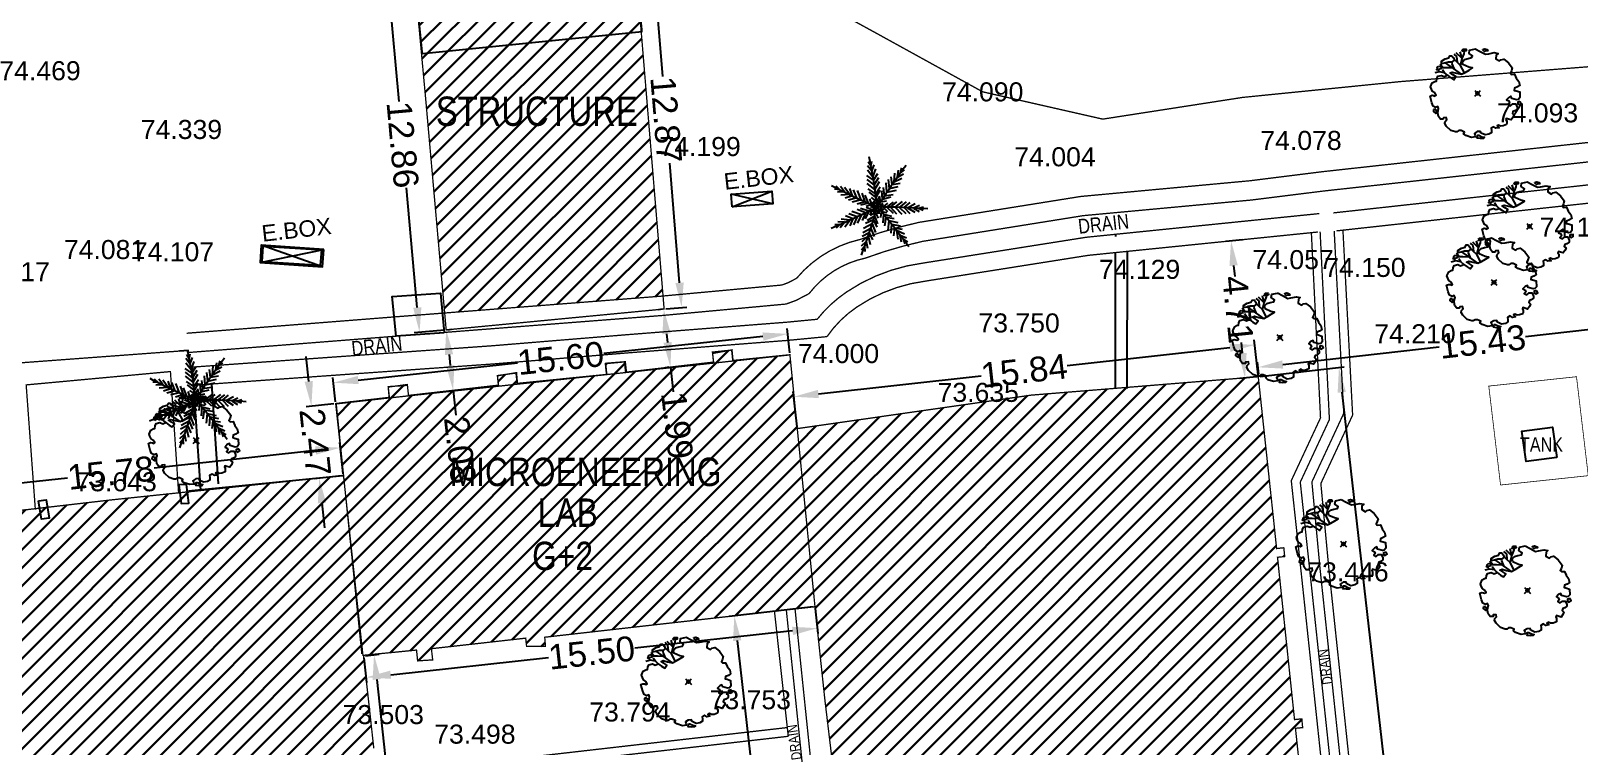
# Model space of a CAD drawing. Header units: inches. Extents: x 1254 to 1542, y 933 to 1230.
# Drawn here: x 1360.9 to 1413.7, y 1140.3 to 1164.8 of the extents above; entities that cross this region are included whole.
import ezdxf
from ezdxf.enums import TextEntityAlignment as Align

# ---------------------------------------------------------------- set-up
doc = ezdxf.new("R2010")
doc.units = ezdxf.units.IN
doc.header["$MEASUREMENT"] = 0
doc.header["$PDMODE"] = 35
doc.header["$PDSIZE"] = 0.1
doc.linetypes.add('HIDDEN', pattern=[0.375, 0.25, -0.125])
for name, color, linetype in [('bldg.', 1, 'Continuous'), ('comp. wall', 7, 'Continuous'), ('dimeantion', 140, 'Continuous'), ('DRAIN (S.W)', 130, 'HIDDEN'), ('HACH BLDG.', 182, 'Continuous'), ('LEVEL', 171, 'Continuous'), ('road', 252, 'Continuous'), ('STR H', 251, 'Continuous'), ('structure', 200, 'Continuous'), ('TANK', 251, 'Continuous'), ('text', 7, 'Continuous'), ('TREE', 3, 'Continuous')]:
    doc.layers.add(name, color=color, linetype=linetype)
doc.layers.add('Electric box', color=10, linetype='Continuous', lineweight=25)
doc.layers.add('SHED', color=171, linetype='HIDDEN', lineweight=20)
doc.styles.get("Standard").update_dxf_attribs({"font": 'arial.ttf'})
doc.styles.add('style2', font='arial.ttf')
doc.dimstyles.get("Standard").update_dxf_attribs({"dimtxt": 0.85, "dimasz": 0.85, "dimexe": 0.18, "dimexo": 0.0625, "dimgap": 0.09, "dimtad": 0, "dimzin": 0, "dimdsep": 46, "dimtxsty": 'Standard', "dimcen": 0.09, "dimclrd": 5, "dimclre": 5, "dimclrt": 6, "dimadec": 0, "dimazin": 0, "dimtfac": 1, "dimtofl": 0, "dimtmove": 0, "dimatfit": 3, "dimfxl": 0, "dimtolj": 1, "dimtzin": 0, "dimarcsym": 0})
pattern_1 = [(45, (467.107, 39.5311), (-0.30935922, 0.30935922), [])]

# ---------------------------------------------------------------- blocks, each defined once
blk = doc.blocks.new('PV07')
at = {"layer": 'TREE'}
for p, q in [((-2.82, 3.26), (-2.85, 3.45)), ((-2.29, 4.05), (-2.6, 4.31)), ((-2.26, 3.42), (-2.6, 3.73)), ((-1.71, 3.82), (-2.35, 4.45)), ((-2.23, 3.42), (-2.29, 4.05)), ((-1.89, 3.07), (-2.26, 3.42)), ((-1.71, 3.82), (-1.92, 4.59)), ((-1.89, 3.07), (-1.71, 3.82)), ((-1.71, 3.82), (-1.49, 4.36)), ((-1.49, 4.36), (-1.44, 4.64)), ((-4.2, 2.36), (-4.71, 2.24)), ((-4.2, 2.36), (-4.43, 2.61)), ((-3.65, 2.27), (-4.2, 2.36)), ((-3.83, 2.82), (-4.14, 3.22)), ((-3.83, 2.82), (-4.03, 2.79)), ((-3.65, 2.27), (-3.89, 2.59)), ((-3.43, 2.82), (-3.83, 2.82)), ((-3.34, 1.98), (-3.65, 2.27)), ((-1.77, 2.1), (-3.56, 3.36)), ((-2.75, 2.79), (-3.43, 2.82)), ((-2.56, 2.65), (-2.82, 3.26)), ((-1.46, 2.24), (-1.89, 3.07)), ((0, 0), (-0.2, 0)), ((0, 0), (0, 0.2)), ((0, 0), (0, -0.2)), ((0, 0), (0.2, 0))]:
    blk.add_line(p, q, dxfattribs=at)
at = {"layer": 'TREE', "flags": 128}
for points in [[(0.39, -4.4), (0.29, -4.2), (-0.04, -4.23), (-0.35, -4.43), (-0.26, -4.66), (-0.23, -4.8), (-0.69, -4.86), (-1.31, -4.66), (-1.55, -4.46), (-1.46, -4.29), (-1.83, -4.12), (-2.08, -4.12), (-2.29, -4.26), (-2.45, -4.26), (-2.97, -4.09), (-3.46, -3.63), (-3.62, -3.31), (-3.59, -3.11), (-3.4, -2.91), (-3.46, -2.68), (-3.77, -2.71), (-3.8, -2.86), (-4.11, -2.86), (-4.33, -2.57), (-4.39, -2.2), (-4.36, -1.88), (-4.3, -1.68), (-4.39, -1.45), (-4.63, -1.57), (-4.91, -1.42), (-5.06, -1.05), (-5.25, -0.31), (-5.03, -0.22), (-4.85, -0.25), (-4.73, -0.31), (-4.57, -0.22), (-4.73, 0.04), (-4.97, 0.21), (-5.1, 0.47), (-5.19, 0.72), (-5, 1.15), (-4.73, 1.3), (-4.54, 1.35), (-4.51, 1.61), (-4.39, 1.87), (-3.99, 1.98), (-3.68, 1.84), (-3.34, 1.98), (-2.97, 1.7), (-2.63, 1.5), (-2.39, 1.84), (-2.72, 2.04), (-3.03, 2.24), (-2.79, 2.33), (-2.32, 2.21), (-1.77, 2.1), (-1.37, 2.3), (-0.94, 2.56), (-0.57, 2.79), (-0.97, 2.87), (-1.62, 3.16), (-1.68, 3.47), (-1.43, 3.73), (-1.06, 3.85), (-0.66, 3.93), (-0.57, 4.13), (-0.94, 4.39), (-0.88, 4.76), (-0.24, 4.9)], [(-2.84, 4.14), (-2.69, 3.93), (-2.56, 3.68), (-2.85, 3.45), (-3.25, 3.45), (-3.53, 3.36), (-3.99, 3.25), (-3.99, 3.53), (-3.59, 3.79), (-3.19, 3.9), (-3.06, 4.13), (-2.84, 4.14)], [(-1.73, 4.72), (-1.58, 4.88), (-1.27, 4.88), (-1.25, 4.7), (-1.44, 4.64), (-1.68, 4.63), (-1.72, 4.71)], [(-0.26, 4.91), (0.29, 4.62), (0.88, 4.31), (1.22, 4.36), (1.83, 4.48), (2.26, 4.39), (2.05, 4.22), (2.02, 3.79), (2.02, 3.79), (2.42, 3.56), (2.57, 3.7), (2.88, 3.76), (3.4, 3.36), (3.83, 2.79), (3.74, 2.47), (3.62, 2.21), (3.74, 2.07), (4.08, 2.1), (4.27, 1.67), (4.54, 1.3), (4.64, 0.87), (4.39, 0.7), (4.08, 0.58), (4.05, 0.32), (4.24, 0.27), (4.64, 0.15), (4.67, -0.48), (4.51, -0.68), (4.3, -0.71), (3.77, -0.56), (3.68, -0.33), (3.43, -0.45), (3.19, -0.71), (3.43, -0.85), (3.5, -1.05), (3.34, -1.22), (3.62, -1.37), (3.87, -1.17), (4.17, -1.17), (4.36, -1.51), (4.36, -1.74), (4.11, -1.94), (3.9, -2), (3.83, -2.23), (4.02, -2.4), (3.9, -2.66), (3.71, -2.94), (3.4, -2.86), (3.19, -2.77), (3.13, -2.91), (3.22, -3.09), (3.22, -3.29), (3.19, -3.46), (2.82, -3.6), (2.54, -3.63), (2.29, -3.51), (2.14, -3.6), (2.36, -3.8), (2.02, -3.86), (1.77, -3.69), (1.49, -3.86), (1.52, -4.09), (1.52, -4.37), (1.25, -4.52), (0.82, -4.6), (0.39, -4.4)], [(0.57, 4.88), (0.79, 4.91), (1.06, 4.82), (1.12, 4.68), (0.94, 4.68), (0.75, 4.62), (0.6, 4.74), (0.57, 4.88)], [(-4.26, 2.99), (-3.99, 2.9), (-4.05, 2.7), (-4.3, 2.64), (-4.51, 2.59), (-4.45, 2.76), (-4.42, 2.87), (-4.26, 2.99)], [(4.7, -0.91), (4.42, -0.97), (4.42, -1.17), (4.6, -1.28), (4.82, -1.14), (4.7, -0.91)], [(-4.85, -1.8), (-4.88, -2), (-4.6, -2.23), (-4.51, -1.91), (-4.66, -1.8), (-4.85, -1.8)], [(0.14, -4.63), (0.45, -4.8), (0.75, -4.86), (0.63, -4.98), (0.29, -5), (-0.05, -4.96), (-0.01, -4.83), (0.02, -4.63), (0.14, -4.63)]]:
    blk.add_lwpolyline(points, dxfattribs=at)
at = {"layer": 'TREE'}
blk.add_point((0, 0), dxfattribs=at)
blk = doc.blocks.new('TREE12')
at = {"layer": 'TREE', "xscale": 99.88372093023256, "yscale": 99.88372093023256, "zscale": 99.88372093023256}
blk.add_blockref('PV07', (411, 285), dxfattribs=at)
blk = doc.blocks.new('palm tree')
at = {"layer": 'TREE'}
for p, q in [((23.735, 0.411), (23.569, 0.579)), ((23.688, 0.581), (23.582, 0.725)), ((23.685, 0.584), (23.693, 0.763)), ((23.74, 0.417), (23.785, 0.649)), ((24.654, 0.334), (24.652, 0.571)), ((24.734, 0.487), (24.864, 0.61)), ((24.738, 0.489), (24.762, 0.666)), ((23.804, 0.214), (23.581, 0.427)), ((23.836, 0.109), (23.591, 0.241)), ((23.883, -0.048), (23.616, 0.109)), ((23.804, 0.214), (23.871, 0.515)), ((23.836, 0.109), (23.954, 0.356)), ((23.883, -0.048), (24.006, 0.231)), ((23.929, -0.202), (24.052, 0.096)), ((24.358, -0.241), (24.29, 0.075)), ((24.43, -0.097), (24.359, 0.2)), ((24.43, -0.097), (24.721, 0.01)), ((24.505, 0.049), (24.432, 0.313)), ((24.505, 0.049), (24.77, 0.135)), ((24.555, 0.146), (24.543, 0.454)), ((24.555, 0.146), (24.812, 0.316)), ((24.658, 0.328), (24.851, 0.464)), ((22.715, -0.374), (22.536, -0.38)), ((22.718, -0.377), (22.575, -0.269)), ((22.881, -0.431), (22.649, -0.473)), ((22.887, -0.426), (22.721, -0.258)), ((23.083, -0.498), (22.782, -0.561)), ((23.083, -0.498), (22.873, -0.272)), ((23.187, -0.531), (22.94, -0.646)), ((23.187, -0.531), (23.059, -0.284)), ((23.344, -0.58), (23.191, -0.311)), ((23.497, -0.628), (23.331, -0.325)), ((23.645, -0.672), (23.509, -0.394)), ((23.775, -0.71), (23.618, -0.446)), ((23.929, -0.202), (23.629, -0.032)), ((23.971, -0.351), (23.695, -0.211)), ((24.007, -0.48), (23.746, -0.32)), ((24.039, -0.597), (23.848, -0.499)), ((23.971, -0.351), (24.096, -0.089)), ((24.007, -0.48), (24.114, -0.209)), ((24.039, -0.597), (24.128, -0.414)), ((24.179, -0.61), (24.124, -0.414)), ((24.231, -0.501), (24.174, -0.214)), ((24.29, -0.379), (24.213, -0.1)), ((24.231, -0.501), (24.517, -0.39)), ((24.29, -0.379), (24.587, -0.291)), ((24.358, -0.241), (24.684, -0.127)), ((24.552, -0.741), (24.746, -0.526)), ((24.705, -0.724), (24.935, -0.498)), ((24.865, -0.708), (25.077, -0.489)), ((25.028, -0.692), (25.212, -0.49)), ((25.137, -0.683), (25.39, -0.507)), ((25.349, -0.666), (25.547, -0.537)), ((23.344, -0.58), (23.063, -0.7)), ((23.497, -0.628), (23.198, -0.747)), ((23.577, -1.141), (23.239, -1.072)), ((23.645, -0.672), (23.383, -0.794)), ((23.707, -1.057), (23.407, -0.98)), ((23.775, -0.71), (23.502, -0.814)), ((23.819, -0.982), (23.517, -0.931)), ((23.707, -1.057), (23.63, -1.336)), ((23.891, -0.743), (23.707, -0.829)), ((23.92, -0.915), (23.711, -0.865)), ((23.819, -0.982), (23.722, -1.258)), ((23.891, -0.743), (23.795, -0.551)), ((24.012, -0.776), (23.853, -0.827)), ((24.024, -0.845), (23.853, -0.83)), ((23.92, -0.915), (23.867, -1.112)), ((24.061, -1.004), (23.882, -1.122)), ((24.012, -0.776), (23.913, -0.637)), ((24.071, -0.718), (23.933, -0.618)), ((24.08, -0.88), (23.953, -0.995)), ((24.024, -0.845), (23.959, -0.999)), ((24.061, -1.004), (24.169, -1.176)), ((24.071, -0.718), (24.123, -0.56)), ((24.08, -0.88), (24.149, -1.032)), ((24.126, -0.723), (24.103, -0.558)), ((24.126, -0.723), (24.28, -0.649)), ((24.153, -0.853), (24.318, -0.879)), ((24.153, -0.853), (24.18, -1.022)), ((24.173, -0.787), (24.3, -0.679)), ((24.173, -0.787), (24.319, -0.877)), ((24.179, -0.61), (24.384, -0.547)), ((24.246, -0.937), (24.45, -0.941)), ((24.246, -0.937), (24.247, -1.151)), ((24.298, -0.771), (24.434, -0.62)), ((24.298, -0.771), (24.461, -0.91)), ((24.336, -1.018), (24.626, -1.047)), ((24.336, -1.018), (24.359, -1.324)), ((24.418, -0.756), (24.629, -0.555)), ((24.418, -0.756), (24.665, -0.938)), ((24.552, -0.741), (24.785, -0.944)), ((24.705, -0.724), (24.976, -0.938)), ((24.865, -0.708), (25.111, -0.896)), ((25.028, -0.692), (25.243, -0.87)), ((25.137, -0.683), (25.419, -0.809)), ((25.346, -0.672), (25.564, -0.762)), ((25.521, -0.652), (25.694, -0.695)), ((25.525, -0.653), (25.687, -0.578)), ((22.882, -1.573), (22.707, -1.612)), ((22.877, -1.574), (22.766, -1.714)), ((23.029, -1.476), (22.793, -1.494)), ((23.21, -1.373), (22.902, -1.387)), ((23.028, -1.483), (22.91, -1.688)), ((23.303, -1.315), (23.031, -1.253)), ((23.21, -1.373), (23.063, -1.643)), ((23.442, -1.228), (23.137, -1.17)), ((23.303, -1.315), (23.23, -1.578)), ((23.442, -1.228), (23.351, -1.519)), ((23.577, -1.141), (23.474, -1.447)), ((23.994, -1.408), (23.714, -1.61)), ((23.965, -1.567), (23.716, -1.751)), ((24.02, -1.256), (23.76, -1.425)), ((24.042, -1.123), (23.799, -1.31)), ((23.965, -1.567), (24.118, -1.831)), ((23.994, -1.408), (24.148, -1.692)), ((24.02, -1.256), (24.172, -1.502)), ((24.042, -1.123), (24.178, -1.382)), ((24.435, -1.11), (24.433, -1.419)), ((24.435, -1.11), (24.724, -1.118)), ((24.548, -1.215), (24.869, -1.242)), ((24.548, -1.215), (24.562, -1.56)), ((24.664, -1.326), (24.969, -1.344)), ((24.664, -1.326), (24.682, -1.635)), ((24.782, -1.44), (25.055, -1.447)), ((24.782, -1.44), (24.788, -1.718)), ((24.861, -1.516), (25.159, -1.594)), ((24.861, -1.516), (24.949, -1.812)), ((23.935, -1.728), (23.705, -1.885)), ((23.914, -1.835), (23.716, -2.071)), ((23.867, -2.039), (23.72, -2.224)), ((23.872, -2.044), (23.942, -2.27)), ((23.914, -1.835), (24.013, -2.127)), ((23.935, -1.728), (24.079, -1.96)), ((25.005, -1.667), (25.079, -1.892)), ((25.012, -1.666), (25.239, -1.732)), ((25.134, -1.787), (25.214, -1.946)), ((25.136, -1.791), (25.298, -1.865)), ((23.839, -2.212), (23.749, -2.367)), ((23.836, -2.216), (23.863, -2.393))]:
    blk.add_line(p, q, dxfattribs=at)
for centre, start, end in [((3.745, -6.033), 14.4294, 19.245), ((43.179, -9.577), 150.4845, 155.3002), ((29.59, 19.479), 250.0123, 254.828), ((12.185, 16.512), 299.7051, 304.5208), ((3.3, 2.22), 346.9251, 351.7407), ((26.92, -21.616), 92.9204, 97.736), ((10.145, -16.511), 43.5913, 48.407)]:
    blk.add_arc(centre, 21.009, start, end, dxfattribs=at)
blk = doc.blocks.new('*D30')
at = {"layer": 'Defpoints', "color": 0}
for p in [(1372.21, 1143.417), (1376.712, 1102.635), (1377.068, 1102.675)]:
    blk.add_point(p, dxfattribs=at)
at = {"layer": 'dimeantion', "color": 5, "lineweight": -2}
for p, q in [((1372.272, 1143.424), (1372.745, 1143.476)), ((1372.659, 1142.612), (1374.648, 1124.597)), ((1376.975, 1103.519), (1374.986, 1121.534)), ((1376.774, 1102.642), (1377.247, 1102.694))]:
    blk.add_line(p, q, dxfattribs=at)
at = {"layer": 'dimeantion', "color": 5}
for points in [[(1372.8, 1142.627), (1372.519, 1142.596), (1372.566, 1143.456)], [(1377.116, 1103.535), (1376.834, 1103.504), (1377.068, 1102.675)]]:
    blk.add_solid(points, dxfattribs=at)
at = {"layer": 'dimeantion', "color": 6, "insert": (1374.817, 1123.065), "char_height": 0.85, "attachment_point": 5, "rotation": 276.2993}
blk.add_mtext('\\A1;41.03', dxfattribs=at)
blk = doc.blocks.new('*D31')
at = {"layer": 'Defpoints', "color": 0}
for p in [(1387.62, 1145.097), (1387.7, 1144.363), (1372.21, 1143.417)]:
    blk.add_point(p, dxfattribs=at)
at = {"layer": 'dimeantion', "color": 5, "lineweight": -2}
for p, q in [((1387.627, 1145.035), (1387.72, 1144.184)), ((1386.855, 1144.271), (1381.469, 1143.684)), ((1372.217, 1143.355), (1372.31, 1142.504)), ((1373.135, 1142.775), (1378.521, 1143.362))]:
    blk.add_line(p, q, dxfattribs=at)
at = {"layer": 'dimeantion', "color": 5}
for points in [[(1386.84, 1144.412), (1386.871, 1144.13), (1387.7, 1144.363)], [(1373.12, 1142.916), (1373.15, 1142.634), (1372.29, 1142.683)]]:
    blk.add_solid(points, dxfattribs=at)
at = {"layer": 'dimeantion', "color": 6, "insert": (1379.995, 1143.523), "char_height": 0.85, "attachment_point": 5, "rotation": 6.222}
blk.add_mtext('\\A1;15.50', dxfattribs=at)
blk = doc.blocks.new('*D32')
at = {"layer": 'Defpoints', "color": 0}
for p in [(1387.621, 1145.097), (1392.273, 1104.231), (1389.519, 1103.918)]:
    blk.add_point(p, dxfattribs=at)
at = {"layer": 'dimeantion', "color": 5, "lineweight": -2}
for p, q in [((1387.559, 1145.09), (1384.689, 1144.763)), ((1384.964, 1143.939), (1387.019, 1125.882)), ((1389.423, 1104.762), (1387.368, 1122.819)), ((1392.211, 1104.224), (1389.34, 1103.897))]:
    blk.add_line(p, q, dxfattribs=at)
at = {"layer": 'dimeantion', "color": 5}
for points in [[(1385.104, 1143.955), (1384.823, 1143.923), (1384.867, 1144.784)], [(1389.564, 1104.778), (1389.282, 1104.746), (1389.519, 1103.918)]]:
    blk.add_solid(points, dxfattribs=at)
at = {"layer": 'dimeantion', "color": 6, "insert": (1387.193, 1124.351), "char_height": 0.85, "attachment_point": 5, "rotation": 276.4941}
blk.add_mtext('\\A1;41.13', dxfattribs=at)
blk = doc.blocks.new('*D38')
at = {"layer": 'Defpoints', "color": 0}
for p in [(1402.755, 1152.947), (1410.85, 1106.346), (1408.095, 1106.032)]:
    blk.add_point(p, dxfattribs=at)
at = {"layer": 'dimeantion', "color": 5, "lineweight": -2}
for p, q in [((1402.817, 1152.954), (1405.689, 1153.281)), ((1405.606, 1152.416), (1408.006, 1131.33)), ((1410.754, 1107.19), (1408.354, 1128.276)), ((1408.157, 1106.039), (1411.029, 1106.366))]:
    blk.add_line(p, q, dxfattribs=at)
at = {"layer": 'dimeantion', "color": 5}
for points in [[(1405.747, 1152.432), (1405.465, 1152.4), (1405.51, 1153.261)], [(1410.895, 1107.206), (1410.613, 1107.174), (1410.85, 1106.346)]]:
    blk.add_solid(points, dxfattribs=at)
at = {"layer": 'dimeantion', "color": 6, "insert": (1408.18, 1129.803), "char_height": 0.85, "attachment_point": 5, "rotation": 276.4941}
blk.add_mtext('\\A1;47.22', dxfattribs=at)
blk = doc.blocks.new('*D39')
at = {"layer": 'Defpoints', "color": 0}
for p in [(1418.074, 1155.009), (1418.108, 1154.71), (1402.779, 1152.972)]:
    blk.add_point(p, dxfattribs=at)
at = {"layer": 'dimeantion', "color": 5, "lineweight": -2}
for p, q in [((1417.23, 1154.913), (1411.884, 1154.307)), ((1418.101, 1154.772), (1418.054, 1155.188)), ((1403.59, 1153.366), (1408.935, 1153.972)), ((1402.772, 1153.034), (1402.725, 1153.449))]:
    blk.add_line(p, q, dxfattribs=at)
at = {"layer": 'dimeantion', "color": 5}
for points in [[(1417.214, 1155.054), (1417.245, 1154.772), (1418.074, 1155.009)], [(1403.574, 1153.507), (1403.606, 1153.225), (1402.745, 1153.27)]]:
    blk.add_solid(points, dxfattribs=at)
at = {"layer": 'dimeantion', "color": 6, "insert": (1410.41, 1154.14), "char_height": 0.85, "attachment_point": 5, "rotation": 6.4706}
blk.add_mtext('\\A1;15.43', dxfattribs=at)
blk = doc.blocks.new('*D41')
at = {"layer": 'Defpoints', "color": 0}
for p in [(1402.755, 1152.947), (1386.894, 1152.264), (1387.016, 1151.177)]:
    blk.add_point(p, dxfattribs=at)
at = {"layer": 'dimeantion', "color": 5, "lineweight": -2}
for p, q in [((1401.788, 1153.939), (1396.236, 1153.315)), ((1402.748, 1153.009), (1402.613, 1154.213)), ((1387.739, 1152.359), (1393.29, 1152.983)), ((1387.009, 1151.239), (1386.874, 1152.443))]:
    blk.add_line(p, q, dxfattribs=at)
at = {"layer": 'dimeantion', "color": 5}
for points in [[(1401.772, 1154.08), (1401.804, 1153.798), (1402.633, 1154.034)], [(1387.723, 1152.5), (1387.754, 1152.218), (1386.894, 1152.264)]]:
    blk.add_solid(points, dxfattribs=at)
at = {"layer": 'dimeantion', "color": 6, "insert": (1394.763, 1153.149), "char_height": 0.85, "attachment_point": 5, "rotation": 6.4175}
blk.add_mtext('\\A1;15.84', dxfattribs=at)
blk = doc.blocks.new('*D42')
at = {"layer": 'Defpoints', "color": 0}
for p in [(1386.765, 1153.699), (1371.181, 1152.744), (1371.257, 1152.033)]:
    blk.add_point(p, dxfattribs=at)
at = {"layer": 'dimeantion', "color": 5, "lineweight": -2}
for p, q in [((1385.843, 1154.32), (1380.409, 1153.736)), ((1386.758, 1153.761), (1386.669, 1154.589)), ((1372.026, 1152.835), (1377.46, 1153.419)), ((1371.25, 1152.095), (1371.161, 1152.923))]:
    blk.add_line(p, q, dxfattribs=at)
at = {"layer": 'dimeantion', "color": 5}
for points in [[(1385.828, 1154.46), (1385.859, 1154.179), (1386.689, 1154.41)], [(1372.011, 1152.976), (1372.041, 1152.694), (1371.181, 1152.744)]]:
    blk.add_solid(points, dxfattribs=at)
at = {"layer": 'dimeantion', "color": 6, "insert": (1378.935, 1153.577), "char_height": 0.85, "attachment_point": 5, "rotation": 6.1317}
blk.add_mtext('\\A1;15.60', dxfattribs=at)
blk = doc.blocks.new('*D43')
at = {"layer": 'Defpoints', "color": 0}
for p in [(1371.257, 1152.033), (1371.523, 1149.575), (1370.695, 1149.485)]:
    blk.add_point(p, dxfattribs=at)
at = {"layer": 'dimeantion', "color": 5, "lineweight": -2}
for p, q in [((1370.338, 1152.788), (1370.246, 1153.634)), ((1371.195, 1152.026), (1370.25, 1151.924)), ((1371.461, 1149.568), (1370.517, 1149.466)), ((1370.787, 1148.64), (1370.879, 1147.795))]:
    blk.add_line(p, q, dxfattribs=at)
at = {"layer": 'dimeantion', "color": 5}
for points in [[(1370.478, 1152.804), (1370.197, 1152.773), (1370.429, 1151.943)], [(1370.928, 1148.655), (1370.646, 1148.625), (1370.695, 1149.485)]]:
    blk.add_solid(points, dxfattribs=at)
at = {"layer": 'dimeantion', "color": 6, "insert": (1370.562, 1150.714), "char_height": 0.85, "attachment_point": 5, "rotation": 276.1827}
blk.add_mtext('\\A1;2.47', dxfattribs=at)
blk = doc.blocks.new('*D44')
at = {"layer": 'Defpoints', "color": 0}
for p in [(1371.523, 1149.575), (1355.736, 1148.799), (1355.841, 1147.848)]:
    blk.add_point(p, dxfattribs=at)
at = {"layer": 'dimeantion', "color": 5, "lineweight": -2}
for p, q in [((1371.516, 1149.637), (1371.399, 1150.704)), ((1370.574, 1150.432), (1365.054, 1149.824)), ((1356.581, 1148.892), (1362.101, 1149.499)), ((1355.834, 1147.91), (1355.717, 1148.977))]:
    blk.add_line(p, q, dxfattribs=at)
at = {"layer": 'dimeantion', "color": 5}
for points in [[(1370.558, 1150.573), (1370.589, 1150.291), (1371.419, 1150.525)], [(1356.566, 1149.032), (1356.597, 1148.751), (1355.736, 1148.799)]]:
    blk.add_solid(points, dxfattribs=at)
at = {"layer": 'dimeantion', "color": 6, "insert": (1363.577, 1149.662), "char_height": 0.85, "attachment_point": 5, "rotation": 6.2835}
blk.add_mtext('\\A1;15.78', dxfattribs=at)
blk = doc.blocks.new('*D13')
at = {"layer": 'Defpoints', "color": 0}
for p in [(1355.841, 1147.848), (1357.857, 1100.562), (1360.903, 1100.89)]:
    blk.add_point(p, dxfattribs=at)
at = {"layer": 'dimeantion', "color": 5, "lineweight": -2}
for p, q in [((1355.779, 1147.841), (1352.616, 1147.5)), ((1352.886, 1146.675), (1355.16, 1125.573)), ((1357.765, 1101.407), (1355.491, 1122.508)), ((1360.841, 1100.883), (1357.678, 1100.542))]:
    blk.add_line(p, q, dxfattribs=at)
at = {"layer": 'dimeantion', "color": 5}
for points in [[(1353.027, 1146.69), (1352.745, 1146.659), (1352.795, 1147.52)], [(1357.906, 1101.422), (1357.625, 1101.392), (1357.857, 1100.562)]]:
    blk.add_solid(points, dxfattribs=at)
at = {"layer": 'dimeantion', "color": 6, "insert": (1355.326, 1124.041), "char_height": 0.85, "attachment_point": 5, "rotation": 276.1526}
blk.add_mtext('\\A1;47.23', dxfattribs=at)
blk = doc.blocks.new('*D65')
at = {"layer": 'Defpoints', "color": 0}
for p in [(1401.827, 1157.587), (1402.279, 1157.633), (1402.755, 1152.947)]:
    blk.add_point(p, dxfattribs=at)
at = {"layer": 'dimeantion', "color": 5, "lineweight": -2}
for p, q in [((1402.217, 1157.626), (1401.648, 1157.568)), ((1401.913, 1156.741), (1401.951, 1156.367)), ((1402.217, 1153.747), (1402.179, 1154.121)), ((1402.693, 1152.941), (1402.124, 1152.883))]:
    blk.add_line(p, q, dxfattribs=at)
at = {"layer": 'dimeantion', "color": 5}
for points in [[(1402.054, 1156.755), (1401.772, 1156.727), (1401.827, 1157.587)], [(1402.358, 1153.761), (1402.076, 1153.733), (1402.303, 1152.901)]]:
    blk.add_solid(points, dxfattribs=at)
at = {"layer": 'dimeantion', "color": 6, "insert": (1402.065, 1155.244), "char_height": 0.85, "attachment_point": 5, "rotation": 275.8025}
blk.add_mtext('\\A1;4.71', dxfattribs=at)
blk = doc.blocks.new('*D66')
at = {"layer": 'Defpoints', "color": 0}
for p in [(1372.965, 1167.274), (1373.874, 1167.356), (1375.029, 1154.547)]:
    blk.add_point(p, dxfattribs=at)
at = {"layer": 'dimeantion', "color": 5, "lineweight": -2}
for p, q in [((1373.812, 1167.35), (1372.785, 1167.258)), ((1373.041, 1166.428), (1373.409, 1162.347)), ((1374.043, 1155.312), (1373.675, 1159.392)), ((1374.967, 1154.541), (1373.94, 1154.449))]:
    blk.add_line(p, q, dxfattribs=at)
at = {"layer": 'dimeantion', "color": 5}
for points in [[(1373.182, 1166.44), (1372.9, 1166.415), (1372.965, 1167.274)], [(1374.184, 1155.324), (1373.902, 1155.299), (1374.12, 1154.465)]]:
    blk.add_solid(points, dxfattribs=at)
at = {"layer": 'dimeantion', "color": 6, "insert": (1373.542, 1160.87), "char_height": 0.85, "attachment_point": 5, "rotation": 275.1525}
blk.add_mtext('\\A1;12.86', dxfattribs=at)
blk = doc.blocks.new('*D68')
at = {"layer": 'Defpoints', "color": 0}
for p in [(1381.411, 1168.085), (1382.47, 1155.259), (1383.068, 1155.308)]:
    blk.add_point(p, dxfattribs=at)
at = {"layer": 'dimeantion', "color": 5, "lineweight": -2}
for p, q in [((1381.473, 1168.09), (1382.188, 1168.149)), ((1382.079, 1167.287), (1382.416, 1163.201)), ((1382.998, 1156.156), (1382.66, 1160.242)), ((1382.532, 1155.264), (1383.247, 1155.323))]:
    blk.add_line(p, q, dxfattribs=at)
at = {"layer": 'dimeantion', "color": 5}
for points in [[(1382.22, 1167.299), (1381.937, 1167.276), (1382.009, 1168.134)], [(1383.139, 1156.167), (1382.856, 1156.144), (1383.068, 1155.308)]]:
    blk.add_solid(points, dxfattribs=at)
at = {"layer": 'dimeantion', "color": 6, "insert": (1382.538, 1161.721), "char_height": 0.85, "attachment_point": 5, "rotation": 274.72}
blk.add_mtext('\\A1;12.87', dxfattribs=at)
blk = doc.blocks.new('*D69')
at = {"layer": 'Defpoints', "color": 0}
for p in [(1382.47, 1155.259), (1382.684, 1153.278), (1382.698, 1153.279)]:
    blk.add_point(p, dxfattribs=at)
at = {"layer": 'dimeantion', "color": 5, "lineweight": -2}
for p, q in [((1382.408, 1155.252), (1382.278, 1155.237)), ((1382.554, 1154.413), (1382.587, 1154.122)), ((1382.636, 1153.272), (1382.506, 1153.257)), ((1382.684, 1153.278), (1382.782, 1152.433))]:
    blk.add_line(p, q, dxfattribs=at)
at = {"layer": 'dimeantion', "color": 5}
for points in [[(1382.695, 1154.429), (1382.413, 1154.397), (1382.457, 1155.258)], [(1382.728, 1154.138), (1382.447, 1154.106), (1382.684, 1153.278)]]:
    blk.add_solid(points, dxfattribs=at)
at = {"layer": 'dimeantion', "color": 6, "insert": (1382.913, 1151.286), "char_height": 0.85, "attachment_point": 5, "rotation": 276.5596}
blk.add_mtext('\\A1;1.99', dxfattribs=at)
blk = doc.blocks.new('*D70')
at = {"layer": 'Defpoints', "color": 0}
for p in [(1375.029, 1154.547), (1375.264, 1152.483), (1375.266, 1152.483)]:
    blk.add_point(p, dxfattribs=at)
at = {"layer": 'dimeantion', "color": 5, "lineweight": -2}
for p, q in [((1375.091, 1154.554), (1375.21, 1154.568)), ((1375.127, 1153.703), (1375.17, 1153.328)), ((1375.266, 1152.483), (1375.362, 1151.639)), ((1375.326, 1152.49), (1375.445, 1152.504))]:
    blk.add_line(p, q, dxfattribs=at)
at = {"layer": 'dimeantion', "color": 5}
for points in [[(1375.268, 1153.719), (1374.987, 1153.687), (1375.031, 1154.547)], [(1375.311, 1153.344), (1375.029, 1153.312), (1375.266, 1152.483)]]:
    blk.add_solid(points, dxfattribs=at)
at = {"layer": 'dimeantion', "color": 6, "insert": (1375.498, 1150.444), "char_height": 0.85, "attachment_point": 5, "rotation": 276.4946}
blk.add_mtext('\\A1;2.08', dxfattribs=at)

msp = doc.modelspace()

# ---------------------------------------------------------------- hatches: boundary and pattern name
at = {"layer": 'HACH BLDG.', "lineweight": 30}
h = msp.add_hatch(dxfattribs=at)
h.set_pattern_fill('ANSI31', color=256, scale=3.5)
h.set_pattern_definition(pattern_1)
h.paths.add_polyline_path([(1386.765, 1153.699), (1384.824, 1153.502), (1384.787, 1153.865), (1384.126, 1153.742), (1384.16, 1153.447), (1384.115, 1153.442), (1381.193, 1153.106), (1381.186, 1153.105), (1381.145, 1153.461), (1380.476, 1153.407), (1380.514, 1153.027), (1380.416, 1153.017), (1377.464, 1152.721), (1377.432, 1153.087), (1376.78, 1152.979), (1376.816, 1152.66), (1376.635, 1152.639), (1374.07, 1152.347), (1373.744, 1152.31), (1373.702, 1152.681), (1373.05, 1152.595), (1373.082, 1152.243), (1371.257, 1152.033), (1372.188, 1143.436), (1373.562, 1143.572), (1374.017, 1143.617), (1374.054, 1143.249), (1374.568, 1143.281), (1374.525, 1143.664), (1374.767, 1143.691), (1377.709, 1144.019), (1377.744, 1144.023), (1377.775, 1143.743), (1378.419, 1143.741), (1378.394, 1144.055), (1387.621, 1145.097)])
h.paths.add_polyline_path([(1377.715, 1146.079), (1380.295, 1146.079), (1380.295, 1147.583), (1377.715, 1147.583)], flags=24)
h.paths.add_polyline_path([(1377.916, 1147.58), (1380.45, 1147.58), (1380.45, 1149.035), (1377.916, 1149.035)], flags=24)
h.paths.add_polyline_path([(1374.901, 1148.947), (1384.678, 1148.947), (1384.678, 1150.452), (1374.901, 1150.452)], flags=24)
at = {"layer": 'STR H', "lineweight": 30}
h = msp.add_hatch(dxfattribs=at)
h.set_pattern_fill('ANSI31', color=256, scale=3.5)
h.set_pattern_definition(pattern_1)
h.paths.add_polyline_path([(1381.411, 1168.085), (1381.129, 1168.066), (1381.164, 1167.706), (1380.946, 1167.685), (1375.42, 1167.155), (1375.435, 1166.897), (1375.089, 1166.877), (1374.216, 1166.826), (1374.172, 1167.386), (1373.874, 1167.356), (1374.337, 1162.349), (1374.978, 1155.123), (1382.36, 1155.697), (1382.433, 1155.704)])
h.paths.add_polyline_path([(1374.419, 1161.236), (1381.828, 1161.236), (1381.828, 1162.787), (1374.419, 1162.787)], flags=25)
h = msp.add_hatch(dxfattribs=at)
h.set_pattern_fill('ANSI31', color=256, scale=3.5)
h.set_pattern_definition(pattern_1)
h.paths.add_polyline_path([(1404.025, 1140.946), (1404.271, 1140.97), (1404.242, 1141.269), (1403.993, 1141.244), (1403.947, 1141.681), (1403.412, 1146.784), (1403.658, 1146.81), (1403.627, 1147.109), (1403.381, 1147.083), (1403.284, 1148.008), (1402.755, 1152.947), (1394.988, 1152.318), (1387.016, 1151.177), (1387.621, 1145.097), (1387.62, 1145.097), (1387.956, 1141.942), (1388.099, 1140.747), (1388.251, 1139.475), (1387.979, 1139.442), (1388.014, 1139.142), (1388.269, 1139.17), (1388.435, 1137.661), (1388.876, 1133.651), (1388.637, 1133.624), (1388.67, 1133.326), (1388.9, 1133.351), (1389.303, 1129.658), (1389.503, 1127.851), (1389.247, 1127.822), (1389.28, 1127.524), (1389.536, 1127.552), (1389.738, 1125.727), (1390.137, 1122.011), (1389.9, 1121.984), (1389.933, 1121.686), (1390.161, 1121.711), (1390.78, 1116.137), (1390.532, 1116.116), (1390.557, 1115.817), (1390.823, 1115.839), (1391.43, 1110.329), (1391.151, 1110.296), (1391.186, 1109.998), (1391.439, 1110.028), (1392.076, 1104.602), (1392.087, 1104.511), (1391.489, 1104.441), (1391.501, 1104.143), (1408.412, 1106.068), (1408.388, 1106.35), (1407.772, 1106.286), (1407.733, 1106.663), (1407.195, 1111.868), (1407.437, 1111.894), (1407.406, 1112.192), (1407.164, 1112.167), (1407.147, 1112.33), (1406.628, 1117.036), (1406.56, 1117.683), (1406.837, 1117.713), (1406.805, 1118.011), (1406.528, 1117.982), (1405.95, 1123.455), (1406.193, 1123.481), (1406.162, 1123.807), (1405.915, 1123.784), (1405.31, 1129.299), (1405.553, 1129.326), (1405.516, 1129.655), (1405.274, 1129.629), (1405.266, 1129.702), (1404.649, 1135.121), (1404.92, 1135.152), (1404.886, 1135.45), (1404.615, 1135.419), (1404.549, 1135.999)])
h.paths.add_polyline_path([(1394.326, 1125.922), (1401.272, 1125.922), (1401.272, 1127.427), (1394.326, 1127.427)], flags=24)
h.paths.add_polyline_path([(1391.64, 1151.911), (1394.75, 1151.911), (1394.75, 1152.907), (1391.64, 1152.907)], flags=25)
h = msp.add_hatch(dxfattribs=at)
h.set_pattern_fill('ANSI31', color=256, scale=3.5)
h.set_pattern_definition(pattern_1)
h.paths.add_polyline_path([(1372.558, 1140.265), (1372.208, 1143.438), (1372.188, 1143.436), (1371.523, 1149.575), (1363.626, 1148.746), (1355.841, 1147.848), (1356.447, 1142.114), (1356.457, 1142.022), (1356.212, 1141.996), (1356.251, 1141.637), (1356.51, 1141.664), (1356.528, 1141.492), (1357.122, 1135.806), (1357.489, 1132.471), (1357.712, 1130.343), (1357.486, 1130.319), (1357.522, 1129.984), (1357.749, 1129.996), (1358.033, 1127.287), (1358.322, 1124.524), (1358.123, 1124.5), (1358.166, 1124.142), (1358.359, 1124.165), (1358.721, 1120.702), (1358.947, 1118.703), (1358.723, 1118.678), (1358.763, 1118.319), (1358.987, 1118.344), (1359.591, 1112.992), (1359.302, 1112.959), (1359.342, 1112.601), (1359.631, 1112.633), (1359.679, 1112.211), (1359.912, 1109.985), (1360.206, 1107.327), (1360.233, 1107.084), (1359.955, 1107.053), (1359.993, 1106.694), (1360.283, 1106.725), (1360.903, 1100.89), (1377.191, 1102.688), (1377.147, 1102.979), (1376.586, 1102.92), (1376.575, 1103.028), (1376.011, 1108.376), (1376, 1108.474), (1376.272, 1108.503), (1376.24, 1108.802), (1375.967, 1108.773), (1375.373, 1114.116), (1375.351, 1114.321), (1375.629, 1114.35), (1375.598, 1114.649), (1375.32, 1114.619), (1374.741, 1120.111), (1375.002, 1120.138), (1374.971, 1120.437), (1374.635, 1120.401), (1374.071, 1125.944), (1374.326, 1125.97), (1374.296, 1126.269), (1374.04, 1126.243), (1373.484, 1131.708), (1373.482, 1131.73), (1373.725, 1131.755), (1373.689, 1132.053), (1373.464, 1132.026), (1373.21, 1134.167), (1372.813, 1137.518), (1372.808, 1137.564), (1373.082, 1137.596), (1373.057, 1137.883), (1372.824, 1137.857)])
h.paths.add_polyline_path([(1361.762, 1120.247), (1370.698, 1120.247), (1370.698, 1121.752), (1361.762, 1121.752)], flags=24)
h.paths.add_polyline_path([(1371.325, 1140.913), (1374.435, 1140.913), (1374.435, 1141.909), (1371.325, 1141.909)], flags=24)

# ---------------------------------------------------------------- linework, layer by layer
at = {"layer": 'bldg.', "lineweight": 30}
msp.add_lwpolyline([(1384.126, 1153.742, 0.045, 0.045, 0), (1384.16, 1153.447, 0.045, 0.045, 0), (1384.115, 1153.442, 0.045, 0.045, 0), (1381.193, 1153.106, 0.045, 0.045, 0), (1381.186, 1153.105, 0.045, 0.045, 0), (1381.145, 1153.461, 0.045, 0.045, 0), (1380.476, 1153.407, 0.045, 0.045, 0), (1380.514, 1153.027, 0.045, 0.045, 0), (1380.416, 1153.017, 0.045, 0.045, 0), (1377.464, 1152.721, 0.045, 0.045, 0), (1377.432, 1153.087, 0.045, 0.045, 0), (1376.78, 1152.979, 0.045, 0.045, 0), (1376.816, 1152.66, 0.045, 0.045, 0), (1376.635, 1152.639, 0.045, 0.045, 0), (1374.07, 1152.347, 0.045, 0.045, 0), (1373.744, 1152.31, 0.045, 0.045, 0), (1373.702, 1152.681, 0.045, 0.045, 0), (1373.05, 1152.595, 0.045, 0.045, 0), (1373.082, 1152.243, 0.045, 0.045, 0), (1371.257, 1152.033, 0.045, 0.045, 0), (1372.188, 1143.436, 0.045, 0.045, 0), (1373.562, 1143.572, 0.045, 0.045, 0), (1374.017, 1143.617, 0.045, 0.045, 0), (1374.054, 1143.249, 0.045, 0.045, 0), (1374.568, 1143.281, 0.045, 0.045, 0), (1374.525, 1143.664, 0.045, 0.045, 0), (1374.767, 1143.691, 0.045, 0.045, 0), (1377.709, 1144.019, 0.045, 0.045, 0), (1377.744, 1144.023, 0.045, 0.045, 0), (1377.775, 1143.743, 0.045, 0.045, 0), (1378.419, 1143.741, 0.045, 0.045, 0), (1378.394, 1144.055, 0.045, 0.045, 0), (1387.621, 1145.097, 0.045, 0.045, 0), (1386.765, 1153.699, 0.045, 0.045, 0), (1384.824, 1153.502, 0.045, 0.045, 0), (1384.787, 1153.865, 0.045, 0.045, 0)], format="xyseb", close=True, dxfattribs=at)
at = {"layer": 'bldg.', "lineweight": 30, "const_width": 0.045}
for points in [[(1384.815, 1153.484), (1384.775, 1153.858), (1384.12, 1153.789), (1384.16, 1153.413)], [(1381.155, 1153.09), (1381.116, 1153.453), (1380.462, 1153.394), (1380.502, 1153.02)], [(1377.453, 1152.693), (1377.412, 1153.074), (1376.777, 1152.987), (1376.815, 1152.624)], [(1373.092, 1152.224), (1373.051, 1152.61), (1373.706, 1152.653), (1373.745, 1152.295)]]:
    msp.add_lwpolyline(points, dxfattribs=at)
at = {"layer": 'bldg.', "lineweight": 30}
msp.add_lwpolyline([(1372.15, 1143.483, 0.045, 0.045, 0), (1371.276, 1152.021, 0.045, 0.045, 0), (1373.067, 1152.222, 0.045, 0.045, 0), (1386.736, 1153.69, 0, 0, 0)], format="xyseb", dxfattribs=at)
at = {"layer": 'comp. wall'}
for points in [[(1381.722, 1164.726), (1374.222, 1163.969)], [(1397.876, 1157.815), (1397.876, 1157.738)], [(1370.78, 1157.267), (1368.77, 1157.394), (1368.734, 1156.88), (1370.744, 1156.753), (1370.78, 1157.267)], [(1397.875, 1157.185), (1397.87, 1152.551)], [(1398.275, 1157.226), (1398.27, 1152.551)], [(1374.958, 1154.442), (1373.317, 1154.338), (1373.19, 1155.692), (1374.831, 1155.796), (1374.958, 1154.442)], [(1366.223, 1153.774), (1366.218, 1153.846), (1365.923, 1153.824)], [(1366.654, 1149.064), (1366.369, 1153.277)], [(1367.261, 1149.293), (1367.031, 1152.701)], [(1366.235, 1149.055), (1371.505, 1149.577)], [(1366.167, 1149.274), (1365.905, 1149.253), (1365.978, 1148.615), (1366.24, 1148.636), (1366.167, 1149.274)], [(1361.11, 1148.712), (1361.373, 1148.744), (1361.474, 1148.116), (1361.21, 1148.084), (1361.11, 1148.712)]]:
    msp.add_lwpolyline(points, dxfattribs=at)
at = {"layer": 'DRAIN (S.W)', "linetype": 'ByBlock', "ltscale": 2.5, "const_width": 0.045}
for points in [[(1366.171, 1154.432), (1373.237, 1154.988), (1382.36, 1155.697), (1386.488, 1156.078), (1386.704, 1156.157), (1386.992, 1156.307, -0.165473), (1389.162, 1157.634, -0.034169), (1391.177, 1158.219), (1396.698, 1159.102), (1402.461, 1159.637), (1404.923, 1159.945), (1414.554, 1161.003)], [(1457.914, 1112.528), (1457.248, 1113.897, 0.241453), (1455.497, 1114.686), (1449.145, 1115.73), (1444.53, 1116.484, -0.122625), (1443.183, 1117.202, -0.204953), (1441.386, 1120.255), (1441.238, 1121.706), (1439.195, 1143.092), (1438.531, 1150.284), (1438.016, 1154.667), (1437.662, 1157.008), (1435.153, 1158.856, 0.12092), (1433.463, 1159.609), (1430.827, 1160.187), (1428.516, 1160.461), (1422.649, 1159.837), (1414.754, 1158.952), (1405.425, 1157.927)], [(1404.79, 1157.888), (1396.955, 1157.092), (1391.4, 1156.213, 0.11704), (1389.05, 1155.327, 0.094162), (1388.031, 1154.317), (1386.709, 1154.19), (1381.294, 1153.767), (1376.64, 1153.384), (1366.413, 1152.657)]]:
    msp.add_lwpolyline(points, format="xyb", dxfattribs=at)
at = {"layer": 'DRAIN (S.W)', "ltscale": 2.5, "const_width": 0.045}
for points in [[(1458.441, 1112.572), (1457.795, 1114.204, 0.243194), (1455.598, 1115.299), (1449.246, 1116.343), (1444.657, 1117.093, -0.123205), (1443.577, 1117.684, -0.206543), (1442.003, 1120.326), (1441.856, 1121.767), (1439.814, 1143.15), (1439.149, 1150.349), (1438.632, 1154.75), (1438.238, 1157.355), (1435.528, 1159.352, 0.119794), (1433.585, 1160.218), (1430.93, 1160.8), (1428.52, 1161.086), (1422.582, 1160.455), (1414.685, 1159.57), (1405.315, 1158.54)], [(1366.223, 1153.774), (1373.289, 1154.33), (1382.416, 1155.039), (1386.634, 1155.429), (1386.971, 1155.552), (1387.42, 1155.786, -0.178636), (1389.347, 1156.999, -0.034617), (1391.3, 1157.57), (1396.781, 1158.447), (1402.532, 1158.981), (1405, 1159.289), (1414.625, 1160.347)], [(1404.836, 1158.517), (1396.875, 1157.708), (1391.312, 1156.828, 0.116646), (1388.702, 1155.842, 0.077314), (1387.696, 1154.909), (1386.655, 1154.809), (1381.244, 1154.386), (1376.593, 1154.004), (1366.369, 1153.277)]]:
    msp.add_lwpolyline(points, format="xyb", dxfattribs=at)
at = {"layer": 'DRAIN (S.W)', "linetype": 'ByBlock', "ltscale": 2.5, "const_width": 0.045}
for points in [[(1407.654, 1108.154), (1407.494, 1110.259), (1408.007, 1110.826), (1407.302, 1117.59), (1406.255, 1127.187), (1404.222, 1146.248), (1403.882, 1149.4), (1404.881, 1151.545), (1404.567, 1157.881)], [(1405.647, 1157.934), (1405.977, 1151.639), (1404.892, 1149.303), (1405.162, 1146.425), (1407.191, 1127.288), (1408.254, 1117.697), (1408.998, 1110.728), (1408.591, 1109.962), (1408.512, 1109.622), (1408.629, 1107.866)], [(1386.675, 1140.971), (1373.373, 1139.448), (1374.694, 1127.254), (1375.783, 1116.674), (1377.32, 1103.353), (1391.334, 1104.819), (1390.591, 1111.345), (1388.64, 1128.622), (1386.94, 1145.018)]]:
    msp.add_lwpolyline(points, dxfattribs=at)
at = {"layer": 'DRAIN (S.W)', "ltscale": 2.5}
for points in [[(1407.953, 1108.177, 0.045, 0.045, 0), (1407.803, 1110.153, 0.045, 0.045, 0), (1408.319, 1110.724, 0.045, 0.045, 0), (1407.6, 1117.622, 0.045, 0.045, 0), (1406.553, 1127.219, 0.045, 0.045, 0), (1404.52, 1146.28, 0.045, 0.045, 0), (1404.189, 1149.349, 0.045, 0.045, 0), (1405.184, 1151.486, 0.045, 0.045, 0), (1404.867, 1157.896, 0, 0, 0)], [(1405.348, 1157.918, 0.045, 0.045, 0), (1405.674, 1151.698, 0.045, 0.045, 0), (1404.586, 1149.356, 0.045, 0.045, 0), (1404.864, 1146.395, 0.045, 0.045, 0), (1406.893, 1127.256, 0.045, 0.045, 0), (1407.956, 1117.664, 0.045, 0.045, 0), (1408.69, 1110.787, 0.045, 0.045, 0), (1408.308, 1110.068, 0.045, 0.045, 0), (1408.21, 1109.646, 0.045, 0.045, 0), (1408.33, 1107.846, 0, 0, 0)]]:
    msp.add_lwpolyline(points, format="xyseb", dxfattribs=at)
at = {"layer": 'DRAIN (S.W)', "ltscale": 2.5, "const_width": 0.045}
for points in [[(1359.873, 1153.376), (1365.923, 1153.824)], [(1365.894, 1148.984), (1365.615, 1153.124), (1360.69, 1152.669), (1361.003, 1148.412)], [(1386.709, 1140.673), (1373.703, 1139.184), (1374.992, 1127.285), (1376.081, 1116.706), (1377.584, 1103.682), (1391.002, 1105.086), (1390.293, 1111.311), (1388.342, 1128.59), (1386.642, 1144.987)], [(1386.709, 1140.673), (1386.237, 1144.941)]]:
    msp.add_lwpolyline(points, dxfattribs=at)
at = {"layer": 'Electric box'}
for points in [[(1384.795, 1158.743), (1384.757, 1159.185), (1386.143, 1159.287), (1386.181, 1158.845), (1384.795, 1158.743)], [(1386.181, 1158.845), (1384.757, 1159.185)], [(1384.795, 1158.743), (1386.143, 1159.287)], [(1370.85, 1157.288), (1368.717, 1157.437), (1368.675, 1156.846), (1370.808, 1156.697), (1370.85, 1157.288)], [(1368.675, 1156.846), (1370.85, 1157.288)], [(1370.808, 1156.697), (1368.717, 1157.437)]]:
    msp.add_lwpolyline(points, dxfattribs=at)
at = {"layer": 'road', "linetype": 'HIDDEN', "ltscale": 3}
msp.add_lwpolyline([(1304.161, 1168.258, 0.045, 0.045, 0), (1314.598, 1169.399, 0.045, 0.045, 0), (1321.228, 1170.412, 0.045, 0.045, 0), (1323.875, 1170.433, 0.045, 0.045, 0), (1324.023, 1169.918, 0.045, 0.045, 0), (1329.35, 1170.164, 0.045, 0.045, 0), (1336.371, 1170.497, 0.045, 0.045, 0), (1336.365, 1170.527, 0.045, 0.045, 0), (1362.515, 1171.369, 0.045, 0.045, 0), (1363.221, 1168.484, 0.045, 0.045, 0), (1365.603, 1168.542, 0.045, 0.045, 0), (1372.623, 1168.657, 0.045, 0.045, 0), (1373.317, 1170.71, 0.045, 0.045, 0), (1381.172, 1169.95, 0.045, 0.045, 0), (1381.458, 1169.198, 0.045, 0.045, 0), (1381.458, 1169.198, 0.045, 0.045, 0), (1389.78, 1164.639, 0.045, 0.045, 0), (1393.348, 1162.673, 0.045, 0.045, 0), (1397.445, 1161.742, 0.045, 0.045, 0), (1402.223, 1162.483, 0.045, 0.045, 0), (1407.63, 1163.025, 0.045, 0.045, 0), (1415.599, 1163.654, 0.045, 0.045, 0)], format="xyseb", dxfattribs=at)
at = {"layer": 'SHED', "ltscale": 3.5, "const_width": 0.025}
msp.add_lwpolyline([(1413.62, 1152.948), (1410.625, 1152.629), (1411.027, 1149.251), (1414.022, 1149.57), (1413.62, 1152.948)], dxfattribs=at)
at = {"layer": 'structure', "lineweight": 30, "const_width": 0.045}
msp.add_lwpolyline([(1375.089, 1166.877), (1374.216, 1166.826), (1374.172, 1167.386), (1373.874, 1167.356), (1374.337, 1162.349), (1375.029, 1154.547), (1382.47, 1155.259), (1381.411, 1168.085), (1381.129, 1168.066), (1381.164, 1167.706), (1380.946, 1167.685), (1375.42, 1167.155), (1375.435, 1166.897)], close=True, dxfattribs=at)
for points in [[(1381.722, 1164.726), (1381.384, 1168.072), (1381.118, 1168.051), (1381.163, 1167.722), (1374.186, 1167.018), (1374.15, 1167.38), (1373.88, 1167.353), (1374.222, 1163.969)], [(1404.549, 1135.999), (1404.025, 1140.946), (1404.271, 1140.97), (1404.242, 1141.269), (1403.993, 1141.244), (1403.947, 1141.681), (1403.412, 1146.784), (1403.658, 1146.81), (1403.627, 1147.109), (1403.381, 1147.083), (1403.284, 1148.008), (1402.755, 1152.947), (1394.988, 1152.318), (1387.016, 1151.177)], [(1355.841, 1147.848), (1363.626, 1148.746), (1371.523, 1149.575)], [(1387.62, 1145.097), (1387.956, 1141.942), (1388.099, 1140.747), (1388.251, 1139.475)], [(1372.21, 1143.417), (1372.558, 1140.265)]]:
    msp.add_lwpolyline(points, dxfattribs=at)
at = {"layer": 'TANK'}
msp.add_lwpolyline([(1412.943, 1150.196), (1411.896, 1150.052), (1411.757, 1151.085), (1412.804, 1151.229), (1412.943, 1150.196)], dxfattribs=at)

# ---------------------------------------------------------------- block references
at = {"layer": 'TREE', "lineweight": 30}
for name, p, xscale, yscale, zscale, rotation in [('TREE12', (1408.971, 1161.741), 0.003098344733628733, 0.003098344733628733, 0.003098344733628733, 0.01378477141140166), ('palm tree', (1366.459, 1162.633), 0.9795303248523489, 0.9795303248523489, 0.9795303248523489, 352.412798163889), ('TREE12', (1410.746, 1157.2), 0.003098344733628733, 0.003098344733628733, 0.003098344733628733, 0.01378477141140166), ('TREE12', (1409.531, 1155.286), 0.003098344733628733, 0.003098344733628733, 0.003098344733628733, 0.01378477141140166), ('TREE12', (1402.217, 1153.406), 0.003098344733628733, 0.003098344733628733, 0.003098344733628733, 0.01378477141140166), ('palm tree', (1343.186, 1156.051), 0.9795303248523489, 0.9795303248523489, 0.9795303248523489, 352.412798163889), ('TREE12', (1365.219, 1149.885), 0.003098344733628733, 0.003098344733628733, 0.003098344733628733, 0.01378477141140166), ('TREE12', (1404.389, 1146.355), 0.003098344733628733, 0.003098344733628733, 0.003098344733628733, 0.01378477141140166), ('TREE12', (1410.672, 1144.77), 0.003098344733628733, 0.003098344733628733, 0.003098344733628733, 0.01378477141140166), ('TREE12', (1382.032, 1141.653), 0.003098344733628733, 0.003098344733628733, 0.003098344733628733, 0.01378477141140166)]:
    msp.add_blockref(name, p, dxfattribs=dict(at, xscale=xscale, yscale=yscale, zscale=zscale, rotation=rotation))

# ---------------------------------------------------------------- texts
at = {"layer": 'LEVEL'}
for s, p in [('74.469', (1361.163, 1163.394)), ('74.090', (1393.348, 1162.673)), ('74.093', (1412.289, 1161.956)), ('74.339', (1365.991, 1161.389)), ('74.078', (1404.215, 1161.015)), ('74.199', (1383.699, 1160.806)), ('74.004', (1395.816, 1160.456)), ('74.122', (1413.747, 1158.058)), ('74.081', (1363.365, 1157.29)), ('74.107', (1365.718, 1157.214)), ('74.057', (1403.944, 1156.946)), ('74.150', (1406.397, 1156.68)), ('74.417', (1360.112, 1156.533)), ('74.129', (1398.703, 1156.614)), ('73.750', (1394.59, 1154.784)), ('74.210', (1408.106, 1154.415)), ('74.000', (1388.423, 1153.739)), ('73.635', (1393.195, 1152.413)), ('73.643', (1363.761, 1149.363)), ('73.446', (1405.818, 1146.286)), ('73.753', (1385.413, 1141.921)), ('73.503', (1372.88, 1141.415)), ('73.794', (1381.303, 1141.503)), ('73.498', (1376.01, 1140.747))]:
    msp.add_text(s, height=0.65, dxfattribs=at).set_placement(p, align=Align.MIDDLE_CENTER)
at = {"layer": 'text', "color": 0, "lineweight": 30, "style": 'style2', "width": 0.8}
for s, height, p in [('STRUCTURE', 1, (1374.677, 1161.512, 52.345)), ('TANK', 0.492, (1411.692, 1150.388, 50.877)), ('MICROENEERING', 0.97, (1375.152, 1149.214, 100.315)), ('LAB', 0.97, (1378.158, 1147.822, 100.315)), ('G+2', 0.97, (1377.965, 1146.346, 100.315))]:
    msp.add_text(s, height=height, dxfattribs=at).set_placement(p)
at = {"layer": 'text', "color": 0, "lineweight": 30, "style": 'style2'}
for p in [(1384.563, 1159.161), (1368.782, 1157.388)]:
    msp.add_text('E.BOX', height=0.56, rotation=6.4407, dxfattribs=at).set_placement(p, align=Align.BOTTOM_LEFT)
at = {"layer": 'text', "color": 0, "lineweight": 30, "style": 'style2', "width": 0.8}
for height, rotation, p in [(0.5, 6.2623, (1396.635, 1157.826, 100.315)), (0.5, 6.2623, (1371.826, 1153.658, 100.315)), (0.35, 98.388, (1405.301, 1142.468, 100.315)), (0.35, 98.388, (1387.174, 1139.891, 100.315))]:
    msp.add_text('DRAIN', height=height, rotation=rotation, dxfattribs=at).set_placement(p)

# ---------------------------------------------------------------- dimensions: what is measured, and where the dimension line sits
at = {"layer": 'dimeantion'}
for p1, p2, distance, picture, middle in [((1381.411, 1168.085), (1382.47, 1155.259), 0.6, '*D68', (1382.538, 1161.721)), ((1375.029, 1154.547), (1373.874, 1167.356), 0.913, '*D66', (1373.542, 1160.87)), ((1402.755, 1152.947), (1402.279, 1157.633), 0.454, '*D65', (1402.065, 1155.244)), ((1382.47, 1155.259), (1382.698, 1153.279), -0.013, '*D69', (1382.913, 1151.286)), ((1402.779, 1152.972), (1418.108, 1154.71), 0.301, '*D39', (1410.41, 1154.14)), ((1386.765, 1153.699), (1371.257, 1152.033), -0.715, '*D42', (1378.935, 1153.577)), ((1375.029, 1154.547), (1375.264, 1152.483), 0.002, '*D70', (1375.498, 1150.444)), ((1402.755, 1152.947), (1387.016, 1151.177), -1.094, '*D41', (1394.763, 1153.149)), ((1371.257, 1152.033), (1371.523, 1149.575), -0.833, '*D43', (1370.562, 1150.714)), ((1402.755, 1152.947), (1408.095, 1106.032), 2.773, '*D38', (1408.18, 1129.803)), ((1371.523, 1149.575), (1355.841, 1147.848), -0.956, '*D44', (1363.577, 1149.662)), ((1355.841, 1147.848), (1360.903, 1100.89), -3.064, '*D13', (1355.326, 1124.041)), ((1372.21, 1143.417), (1387.62, 1145.097), -0.738, '*D31', (1379.995, 1143.523)), ((1387.621, 1145.097), (1392.273, 1104.231), -2.772, '*D32', (1387.193, 1124.351)), ((1372.21, 1143.417), (1376.712, 1102.635), 0.358, '*D30', (1374.817, 1123.065))]:
    dim = msp.add_aligned_dim(p1=p1, p2=p2, distance=distance, dimstyle='Standard', dxfattribs=at)
    dim.commit()
    dim.dimension.update_dxf_attribs({"geometry": picture, "text_midpoint": middle})

doc.saveas('drawing.dxf')
